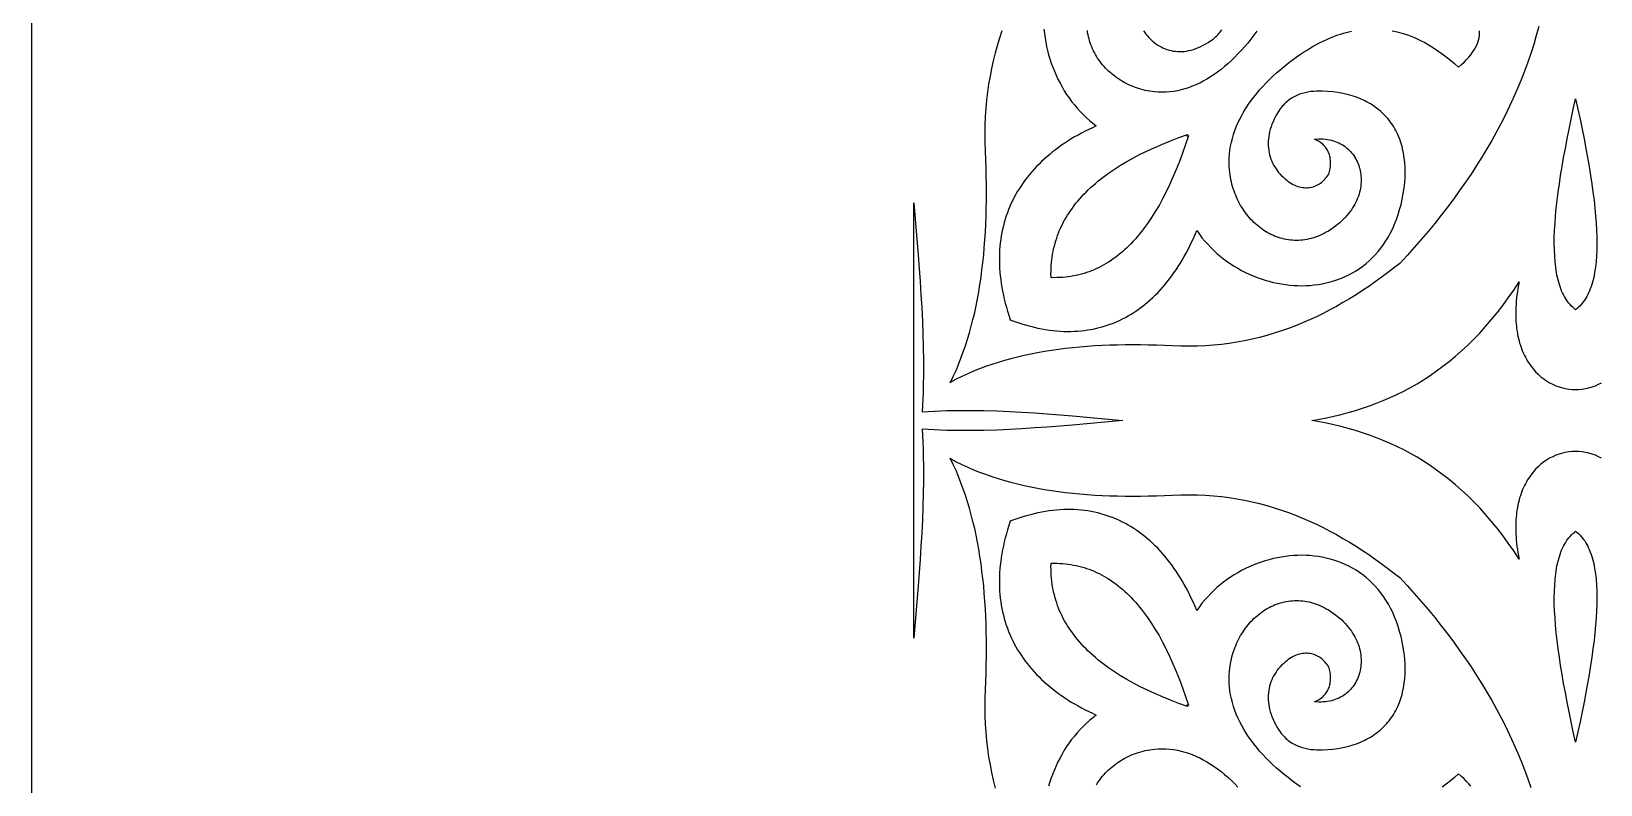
# Model space of a CAD drawing. Extents: x -375 to 375, y -1025 to 1025.
# Drawn here: x -375 to -197.2, y -509.4 to -424.1 of the extents above; entities that cross this region are included whole.
import ezdxf

# ---------------------------------------------------------------- set-up
doc = ezdxf.new("R2010")
doc.units = 0
doc.layers.add('LAYER_1', color=18, linetype='CONTINUOUS')

msp = doc.modelspace()

# ---------------------------------------------------------------- linework, layer by layer
at = {"layer": 'LAYER_1'}
for points in [[(-375, -1025), (375, -1025), (375, 1025), (-375, 1025)], [(-199.74, -432.91), (-199.5, -434.06), (-199.26, -435.18), (-199.04, -436.28), (-198.84, -437.35), (-198.64, -438.4), (-198.47, -439.42), (-198.3, -440.41), (-198.16, -441.38), (-198.03, -442.32), (-197.91, -443.23), (-197.81, -444.12), (-197.73, -444.98), (-197.67, -445.81), (-197.62, -446.61), (-197.59, -447.38), (-197.59, -448.13), (-197.6, -448.84), (-197.63, -449.53), (-197.68, -450.19), (-197.75, -450.81), (-197.84, -451.41), (-197.89, -451.7), (-197.95, -451.97), (-198.02, -452.25), (-198.09, -452.51), (-198.16, -452.76), (-198.24, -453.01), (-198.33, -453.25), (-198.42, -453.48), (-198.52, -453.71), (-198.63, -453.92), (-198.74, -454.13), (-198.85, -454.33), (-198.97, -454.53), (-199.1, -454.71), (-199.24, -454.89), (-199.38, -455.05), (-199.52, -455.21), (-199.68, -455.36), (-199.83, -455.51), (-200, -455.64), (-200.17, -455.51), (-200.32, -455.36), (-200.48, -455.21), (-200.62, -455.05), (-200.76, -454.89), (-200.9, -454.71), (-201.03, -454.53), (-201.15, -454.33), (-201.26, -454.13), (-201.37, -453.92), (-201.48, -453.71), (-201.58, -453.48), (-201.67, -453.25), (-201.76, -453.01), (-201.84, -452.76), (-201.91, -452.51), (-201.98, -452.25), (-202.05, -451.97), (-202.11, -451.7), (-202.16, -451.41), (-202.25, -450.81), (-202.32, -450.19), (-202.37, -449.53), (-202.4, -448.84), (-202.41, -448.13), (-202.41, -447.38), (-202.38, -446.61), (-202.33, -445.81), (-202.27, -444.98), (-202.19, -444.12), (-202.09, -443.23), (-201.97, -442.32), (-201.84, -441.38), (-201.7, -440.41), (-201.53, -439.42), (-201.36, -438.4), (-201.16, -437.35), (-200.96, -436.28), (-200.74, -435.18), (-200.5, -434.06), (-200.26, -432.91), (-200, -431.74)], [(-243.98, -435.79), (-243.97, -435.78), (-243.97, -435.79), (-243.99, -435.81), (-244.04, -435.97), (-243.88, -435.92), (-243.87, -435.9), (-243.86, -435.9), (-243.87, -435.91), (-243.85, -435.9), (-243.86, -435.91), (-243.87, -435.93), (-244.21, -436.93), (-244.55, -437.91), (-244.9, -438.85), (-245.26, -439.75), (-245.63, -440.63), (-246.01, -441.47), (-246.4, -442.28), (-246.8, -443.06), (-247.21, -443.81), (-247.63, -444.52), (-248.07, -445.2), (-248.51, -445.85), (-248.73, -446.16), (-248.96, -446.47), (-249.18, -446.76), (-249.42, -447.05), (-249.65, -447.33), (-249.89, -447.6), (-250.13, -447.87), (-250.37, -448.12), (-250.61, -448.37), (-250.86, -448.61), (-251.11, -448.84), (-251.36, -449.06), (-251.61, -449.28), (-251.87, -449.48), (-252.12, -449.68), (-252.39, -449.87), (-252.65, -450.05), (-252.92, -450.23), (-253.18, -450.39), (-253.45, -450.55), (-253.73, -450.7), (-254, -450.84), (-254.28, -450.98), (-254.56, -451.1), (-254.85, -451.22), (-255.13, -451.33), (-255.42, -451.43), (-255.71, -451.52), (-256, -451.61), (-256.3, -451.68), (-256.6, -451.75), (-256.9, -451.81), (-257.2, -451.86), (-257.51, -451.91), (-257.82, -451.94), (-258.13, -451.97), (-258.44, -451.99), (-258.75, -452), (-259.07, -452.01), (-259.39, -452), (-259.41, -452.02), (-259.41, -452), (-259.42, -452), (-259.41, -451.99), (-259.41, -451.95), (-259.44, -451.95), (-259.45, -451.97), (-259.45, -451.95), (-259.47, -451.95), (-259.45, -451.94), (-259.46, -451.61), (-259.45, -451.28), (-259.44, -450.95), (-259.42, -450.62), (-259.4, -450.3), (-259.36, -449.98), (-259.32, -449.66), (-259.27, -449.35), (-259.21, -449.03), (-259.15, -448.72), (-259.07, -448.42), (-258.99, -448.11), (-258.9, -447.81), (-258.8, -447.51), (-258.7, -447.21), (-258.59, -446.92), (-258.47, -446.62), (-258.34, -446.33), (-258.2, -446.05), (-258.06, -445.76), (-257.91, -445.48), (-257.75, -445.2), (-257.58, -444.92), (-257.4, -444.65), (-257.22, -444.38), (-257.03, -444.11), (-256.83, -443.84), (-256.63, -443.58), (-256.41, -443.32), (-256.19, -443.06), (-255.96, -442.8), (-255.72, -442.55), (-255.48, -442.3), (-255.22, -442.05), (-254.96, -441.8), (-254.69, -441.56), (-254.42, -441.32), (-254.13, -441.08), (-253.84, -440.85), (-253.54, -440.61), (-252.92, -440.16), (-252.26, -439.71), (-251.57, -439.27), (-250.86, -438.84), (-250.11, -438.43), (-249.33, -438.02), (-248.52, -437.62), (-247.68, -437.24), (-246.81, -436.86), (-245.9, -436.5), (-244.97, -436.14), (-244, -435.8), (-243.98, -435.78), (-243.98, -435.78)], [(-274.51, -449.47), (-274.4, -450.96), (-274.29, -452.45), (-274.19, -453.94), (-274.1, -455.43), (-274.03, -456.91), (-273.97, -458.39), (-273.92, -459.87), (-273.9, -461.35), (-273.9, -462.82), (-273.93, -464.28), (-273.95, -465.02), (-273.98, -465.74), (-274.01, -466.47), (-274.06, -467.2), (-273.36, -467.15), (-272.66, -467.12), (-271.96, -467.09), (-271.26, -467.06), (-269.85, -467.04), (-268.44, -467.04), (-267.02, -467.06), (-265.6, -467.1), (-264.17, -467.16), (-262.75, -467.24), (-261.32, -467.33), (-259.89, -467.44), (-258.45, -467.55), (-257.02, -467.67), (-251.31, -468.18), (-257.02, -468.69), (-258.45, -468.81), (-259.89, -468.92), (-261.32, -469.02), (-262.75, -469.12), (-264.17, -469.19), (-265.6, -469.26), (-267.02, -469.3), (-268.44, -469.32), (-269.85, -469.32), (-271.26, -469.3), (-271.96, -469.27), (-272.66, -469.24), (-273.36, -469.21), (-274.06, -469.16), (-274.01, -469.89), (-273.98, -470.61), (-273.95, -471.34), (-273.93, -472.07), (-273.9, -473.54), (-273.9, -475.01), (-273.92, -476.49), (-273.97, -477.96), (-274.03, -479.45), (-274.1, -480.93), (-274.19, -482.42), (-274.29, -483.91), (-274.4, -485.4), (-274.51, -486.89), (-275, -492.83), (-275, -468.18), (-275, -443.52)], [(-199.83, -480.85), (-199.68, -480.99), (-199.52, -481.15), (-199.38, -481.31), (-199.24, -481.47), (-199.1, -481.65), (-198.97, -481.83), (-198.85, -482.03), (-198.74, -482.23), (-198.63, -482.43), (-198.52, -482.65), (-198.42, -482.87), (-198.33, -483.11), (-198.24, -483.35), (-198.16, -483.59), (-198.09, -483.85), (-198.02, -484.11), (-197.95, -484.38), (-197.89, -484.66), (-197.84, -484.95), (-197.75, -485.55), (-197.68, -486.17), (-197.63, -486.83), (-197.6, -487.51), (-197.59, -488.23), (-197.59, -488.97), (-197.62, -489.75), (-197.67, -490.55), (-197.73, -491.38), (-197.81, -492.24), (-197.91, -493.12), (-198.03, -494.04), (-198.16, -494.98), (-198.3, -495.95), (-198.47, -496.94), (-198.64, -497.96), (-198.84, -499.01), (-199.04, -500.08), (-199.26, -501.18), (-199.5, -502.3), (-199.74, -503.45), (-200, -504.62), (-200.26, -503.45), (-200.5, -502.3), (-200.74, -501.18), (-200.96, -500.08), (-201.16, -499.01), (-201.36, -497.96), (-201.53, -496.94), (-201.7, -495.95), (-201.84, -494.98), (-201.97, -494.04), (-202.09, -493.12), (-202.19, -492.24), (-202.27, -491.38), (-202.33, -490.55), (-202.38, -489.75), (-202.41, -488.97), (-202.41, -488.23), (-202.4, -487.51), (-202.37, -486.83), (-202.32, -486.17), (-202.25, -485.55), (-202.16, -484.95), (-202.11, -484.66), (-202.05, -484.38), (-201.98, -484.11), (-201.91, -483.85), (-201.84, -483.59), (-201.76, -483.35), (-201.67, -483.11), (-201.58, -482.87), (-201.48, -482.65), (-201.37, -482.43), (-201.26, -482.23), (-201.15, -482.03), (-201.03, -481.83), (-200.9, -481.65), (-200.76, -481.47), (-200.62, -481.31), (-200.48, -481.15), (-200.32, -480.99), (-200.17, -480.85), (-200, -480.72)], [(-259.39, -484.36), (-259.07, -484.35), (-258.75, -484.36), (-258.44, -484.37), (-258.13, -484.39), (-257.82, -484.41), (-257.51, -484.45), (-257.2, -484.49), (-256.9, -484.55), (-256.6, -484.61), (-256.3, -484.67), (-256, -484.75), (-255.71, -484.84), (-255.42, -484.93), (-255.13, -485.03), (-254.85, -485.14), (-254.56, -485.26), (-254.28, -485.38), (-254, -485.51), (-253.73, -485.66), (-253.45, -485.81), (-253.18, -485.96), (-252.92, -486.13), (-252.65, -486.3), (-252.39, -486.49), (-252.12, -486.68), (-251.87, -486.88), (-251.61, -487.08), (-251.36, -487.3), (-251.11, -487.52), (-250.86, -487.75), (-250.61, -487.99), (-250.37, -488.24), (-250.13, -488.49), (-249.89, -488.76), (-249.65, -489.03), (-249.42, -489.31), (-249.18, -489.6), (-248.96, -489.89), (-248.73, -490.2), (-248.51, -490.51), (-248.07, -491.16), (-247.63, -491.84), (-247.21, -492.55), (-246.8, -493.3), (-246.4, -494.08), (-246.01, -494.89), (-245.63, -495.73), (-245.26, -496.61), (-244.9, -497.51), (-244.55, -498.45), (-244.21, -499.43), (-243.87, -500.43), (-243.86, -500.45), (-243.85, -500.45), (-243.87, -500.45), (-243.86, -500.46), (-243.87, -500.46), (-243.88, -500.44), (-244.04, -500.39), (-243.99, -500.55), (-243.97, -500.57), (-243.97, -500.58), (-243.98, -500.57), (-243.98, -500.58), (-243.98, -500.58), (-244, -500.56), (-244.97, -500.22), (-245.9, -499.86), (-246.81, -499.5), (-247.68, -499.12), (-248.52, -498.74), (-249.33, -498.34), (-250.11, -497.93), (-250.86, -497.52), (-251.57, -497.09), (-252.26, -496.65), (-252.92, -496.2), (-253.54, -495.74), (-253.84, -495.51), (-254.13, -495.28), (-254.42, -495.04), (-254.69, -494.8), (-254.96, -494.55), (-255.22, -494.31), (-255.48, -494.06), (-255.72, -493.81), (-255.96, -493.56), (-256.19, -493.3), (-256.41, -493.04), (-256.63, -492.78), (-256.83, -492.51), (-257.03, -492.25), (-257.22, -491.98), (-257.4, -491.71), (-257.58, -491.43), (-257.75, -491.16), (-257.91, -490.88), (-258.06, -490.6), (-258.2, -490.31), (-258.34, -490.02), (-258.47, -489.73), (-258.59, -489.44), (-258.7, -489.15), (-258.8, -488.85), (-258.9, -488.55), (-258.99, -488.25), (-259.07, -487.94), (-259.15, -487.64), (-259.21, -487.33), (-259.27, -487.01), (-259.32, -486.7), (-259.36, -486.38), (-259.4, -486.06), (-259.42, -485.74), (-259.44, -485.41), (-259.45, -485.08), (-259.46, -484.75), (-259.45, -484.42), (-259.47, -484.41), (-259.45, -484.4), (-259.45, -484.39), (-259.44, -484.4), (-259.41, -484.4), (-259.41, -484.37), (-259.42, -484.36), (-259.41, -484.36), (-259.41, -484.34)]]:
    msp.add_lwpolyline(points, close=True, dxfattribs=at)
for points in [[(-204.17, -423.54), (-204.45, -424.56), (-204.75, -425.58), (-205.08, -426.59), (-205.43, -427.6), (-205.79, -428.6), (-206.18, -429.6), (-206.59, -430.59), (-207.03, -431.58), (-207.48, -432.56), (-207.95, -433.54), (-208.45, -434.51), (-208.96, -435.48), (-209.5, -436.45), (-210.05, -437.41), (-210.63, -438.36), (-211.23, -439.31), (-211.84, -440.26), (-212.48, -441.2), (-213.14, -442.14), (-213.81, -443.07), (-214.51, -444), (-215.22, -444.93), (-215.96, -445.85), (-216.71, -446.76), (-217.49, -447.68), (-218.28, -448.58), (-219.09, -449.49), (-219.92, -450.39), (-220.62, -450.93), (-221.31, -451.46), (-222.02, -451.98), (-222.72, -452.49), (-223.44, -452.99), (-224.16, -453.47), (-224.88, -453.94), (-225.62, -454.39), (-226.36, -454.83), (-227.1, -455.25), (-227.86, -455.66), (-228.62, -456.05), (-229.38, -456.43), (-230.16, -456.79), (-230.94, -457.13), (-231.74, -457.45), (-232.54, -457.75), (-233.34, -458.04), (-234.16, -458.3), (-234.99, -458.54), (-235.82, -458.77), (-236.67, -458.97), (-237.52, -459.15), (-238.39, -459.31), (-239.26, -459.45), (-240.14, -459.56), (-241.04, -459.65), (-241.94, -459.71), (-242.86, -459.76), (-243.79, -459.77), (-244.73, -459.76), (-245.68, -459.73), (-246.59, -459.68), (-247.5, -459.65), (-248.4, -459.63), (-249.29, -459.61), (-250.18, -459.61), (-251.06, -459.62), (-251.93, -459.63), (-252.79, -459.66), (-253.65, -459.69), (-254.5, -459.74), (-255.34, -459.8), (-256.17, -459.86), (-256.99, -459.94), (-257.81, -460.03), (-258.61, -460.14), (-259.41, -460.25), (-260.2, -460.38), (-260.98, -460.51), (-261.75, -460.67), (-262.51, -460.83), (-263.26, -461), (-264, -461.19), (-264.73, -461.4), (-265.45, -461.61), (-266.16, -461.84), (-266.86, -462.08), (-267.55, -462.34), (-268.22, -462.61), (-268.89, -462.9), (-269.55, -463.2), (-270.19, -463.51), (-270.82, -463.84), (-270.88, -463.9), (-270.87, -463.88), (-270.89, -463.89), (-270.83, -463.83), (-270.52, -463.18), (-270.21, -462.5), (-269.92, -461.82), (-269.65, -461.13), (-269.39, -460.42), (-269.14, -459.71), (-268.91, -458.98), (-268.69, -458.24), (-268.48, -457.49), (-268.29, -456.73), (-268.1, -455.96), (-267.94, -455.18), (-267.78, -454.39), (-267.63, -453.59), (-267.5, -452.78), (-267.38, -451.96), (-267.27, -451.13), (-267.17, -450.29), (-267.08, -449.44), (-267.01, -448.59), (-266.94, -447.72), (-266.89, -446.85), (-266.84, -445.96), (-266.81, -445.07), (-266.78, -444.18), (-266.77, -443.27), (-266.76, -442.35), (-266.77, -441.43), (-266.78, -440.5), (-266.8, -439.57), (-266.84, -438.62), (-266.88, -437.67), (-266.91, -436.68), (-266.92, -435.71), (-266.9, -434.74), (-266.86, -433.79), (-266.8, -432.85), (-266.72, -431.91), (-266.61, -430.99), (-266.48, -430.09), (-266.32, -429.19), (-266.15, -428.3), (-265.96, -427.42), (-265.74, -426.55), (-265.51, -425.69), (-265.25, -424.84), (-264.98, -424)], [(-260.25, -423.86), (-260.2, -424.35), (-260.13, -424.83), (-260.05, -425.32), (-259.95, -425.8), (-259.84, -426.28), (-259.72, -426.76), (-259.57, -427.23), (-259.42, -427.7), (-259.25, -428.16), (-259.07, -428.62), (-258.87, -429.08), (-258.66, -429.52), (-258.43, -429.96), (-258.19, -430.4), (-257.94, -430.82), (-257.68, -431.24), (-257.4, -431.64), (-257.11, -432.04), (-256.8, -432.43), (-256.49, -432.81), (-256.16, -433.17), (-255.81, -433.53), (-255.46, -433.87), (-255.1, -434.2), (-254.72, -434.51), (-254.33, -434.81), (-254.76, -435.01), (-255.17, -435.21), (-255.59, -435.41), (-255.99, -435.62), (-256.39, -435.84), (-256.78, -436.06), (-257.16, -436.29), (-257.53, -436.52), (-257.89, -436.76), (-258.25, -437.01), (-258.6, -437.25), (-258.94, -437.51), (-259.27, -437.76), (-259.6, -438.03), (-259.91, -438.3), (-260.22, -438.57), (-260.52, -438.85), (-260.81, -439.13), (-261.09, -439.42), (-261.36, -439.71), (-261.62, -440.01), (-261.88, -440.31), (-262.13, -440.61), (-262.37, -440.93), (-262.59, -441.24), (-262.81, -441.56), (-263.03, -441.89), (-263.23, -442.22), (-263.42, -442.55), (-263.61, -442.89), (-263.78, -443.23), (-263.95, -443.58), (-264.1, -443.93), (-264.25, -444.28), (-264.39, -444.64), (-264.52, -445), (-264.63, -445.37), (-264.74, -445.74), (-264.84, -446.12), (-264.93, -446.5), (-265.01, -446.88), (-265.08, -447.27), (-265.14, -447.66), (-265.2, -448.06), (-265.24, -448.46), (-265.27, -448.86), (-265.29, -449.27), (-265.3, -449.68), (-265.3, -450.09), (-265.29, -450.51), (-265.27, -450.93), (-265.24, -451.36), (-265.2, -451.79), (-265.15, -452.22), (-265.09, -452.66), (-265.02, -453.1), (-264.94, -453.54), (-264.85, -453.98), (-264.74, -454.43), (-264.63, -454.89), (-264.51, -455.34), (-264.37, -455.8), (-264.23, -456.26), (-264.07, -456.73), (-264.11, -456.77), (-264.09, -456.77), (-264.08, -456.77), (-264.07, -456.77), (-264.06, -456.78), (-264.05, -456.78), (-264.06, -456.79), (-264.06, -456.8), (-264.06, -456.8), (-264.04, -456.79), (-264.04, -456.8), (-264.03, -456.81), (-264.04, -456.82), (-264.04, -456.83), (-264.04, -456.85), (-264, -456.8), (-263.55, -456.97), (-263.1, -457.12), (-262.66, -457.26), (-262.22, -457.39), (-261.79, -457.51), (-261.36, -457.61), (-260.93, -457.71), (-260.5, -457.8), (-260.08, -457.87), (-259.66, -457.93), (-259.25, -457.98), (-258.83, -458.03), (-258.43, -458.06), (-258.02, -458.08), (-257.62, -458.09), (-257.22, -458.09), (-256.82, -458.07), (-256.43, -458.05), (-256.05, -458.02), (-255.66, -457.98), (-255.28, -457.92), (-254.91, -457.86), (-254.53, -457.79), (-254.16, -457.7), (-253.8, -457.61), (-253.44, -457.51), (-253.08, -457.39), (-252.73, -457.27), (-252.38, -457.14), (-252.03, -456.99), (-251.69, -456.84), (-251.35, -456.68), (-251.02, -456.5), (-250.69, -456.32), (-250.37, -456.13), (-250.05, -455.93), (-249.73, -455.72), (-249.42, -455.5), (-249.11, -455.27), (-248.81, -455.03), (-248.51, -454.79), (-248.21, -454.53), (-247.92, -454.26), (-247.64, -453.99), (-247.36, -453.7), (-247.08, -453.41), (-246.81, -453.11), (-246.54, -452.8), (-246.28, -452.48), (-246.02, -452.15), (-245.77, -451.81), (-245.52, -451.47), (-245.28, -451.12), (-245.04, -450.75), (-244.8, -450.38), (-244.57, -450), (-244.35, -449.62), (-244.13, -449.22), (-243.92, -448.82), (-243.71, -448.4), (-243.51, -447.98), (-243.31, -447.55), (-243.12, -447.12), (-242.93, -446.67), (-242.64, -447.08), (-242.34, -447.47), (-242.02, -447.85), (-241.69, -448.22), (-241.35, -448.57), (-241, -448.92), (-240.64, -449.25), (-240.27, -449.56), (-239.89, -449.87), (-239.49, -450.16), (-239.09, -450.43), (-238.68, -450.69), (-238.27, -450.94), (-237.85, -451.18), (-237.42, -451.4), (-236.98, -451.6), (-236.54, -451.79), (-236.09, -451.97), (-235.64, -452.13), (-235.19, -452.28), (-234.73, -452.41), (-234.27, -452.53), (-233.8, -452.63), (-233.34, -452.71), (-232.87, -452.78), (-232.41, -452.84), (-231.94, -452.88), (-231.47, -452.9), (-231.01, -452.91), (-230.54, -452.9), (-230.08, -452.87), (-229.62, -452.83), (-229.16, -452.77), (-228.71, -452.69), (-228.26, -452.6), (-227.82, -452.48), (-227.38, -452.36), (-226.94, -452.21), (-226.52, -452.05), (-226.1, -451.87), (-225.68, -451.67), (-225.28, -451.45), (-224.88, -451.21), (-224.49, -450.96), (-224.11, -450.69), (-223.74, -450.4), (-223.39, -450.09), (-223.04, -449.76), (-222.71, -449.41), (-222.38, -449.04), (-222.07, -448.66), (-221.77, -448.25), (-221.49, -447.83), (-221.22, -447.38), (-220.97, -446.92), (-220.73, -446.43), (-220.51, -445.93), (-220.3, -445.4), (-220.11, -444.85), (-219.94, -444.29), (-219.78, -443.7), (-219.65, -443.09), (-219.53, -442.46), (-219.44, -441.81), (-219.37, -441.21), (-219.33, -440.62), (-219.32, -440.05), (-219.32, -439.49), (-219.36, -438.95), (-219.42, -438.41), (-219.5, -437.9), (-219.61, -437.4), (-219.67, -437.15), (-219.74, -436.91), (-219.81, -436.68), (-219.89, -436.44), (-219.97, -436.22), (-220.07, -435.99), (-220.16, -435.77), (-220.27, -435.55), (-220.37, -435.34), (-220.49, -435.14), (-220.61, -434.93), (-220.73, -434.73), (-220.86, -434.54), (-221, -434.35), (-221.14, -434.17), (-221.29, -433.98), (-221.44, -433.81), (-221.6, -433.64), (-221.76, -433.47), (-221.93, -433.31), (-222.1, -433.15), (-222.28, -433), (-222.47, -432.85), (-222.66, -432.71), (-222.85, -432.57), (-223.05, -432.44), (-223.26, -432.31), (-223.47, -432.19), (-223.68, -432.07), (-223.9, -431.96), (-224.36, -431.75), (-224.83, -431.56), (-225.33, -431.4), (-225.84, -431.25), (-226.38, -431.13), (-226.93, -431.03), (-227.5, -430.96), (-228.09, -430.9), (-228.7, -430.88), (-229.02, -430.87), (-229.35, -430.88), (-229.68, -430.9), (-230, -430.93), (-230.33, -430.98), (-230.65, -431.05), (-230.97, -431.13), (-231.28, -431.23), (-231.59, -431.36), (-231.89, -431.5), (-232.18, -431.67), (-232.47, -431.86), (-232.74, -432.08), (-232.87, -432.2), (-233, -432.32), (-233.12, -432.46), (-233.24, -432.59), (-233.36, -432.74), (-233.47, -432.89), (-233.67, -433.19), (-233.84, -433.48), (-234.01, -433.76), (-234.16, -434.05), (-234.29, -434.34), (-234.41, -434.62), (-234.51, -434.91), (-234.6, -435.19), (-234.67, -435.47), (-234.73, -435.74), (-234.78, -436.02), (-234.81, -436.29), (-234.83, -436.55), (-234.84, -436.82), (-234.83, -437.08), (-234.81, -437.34), (-234.78, -437.59), (-234.73, -437.84), (-234.67, -438.09), (-234.61, -438.33), (-234.53, -438.56), (-234.43, -438.79), (-234.33, -439.02), (-234.22, -439.24), (-234.09, -439.46), (-233.95, -439.67), (-233.81, -439.87), (-233.65, -440.07), (-233.48, -440.27), (-233.31, -440.45), (-233.12, -440.63), (-232.92, -440.81), (-232.74, -440.96), (-232.56, -441.09), (-232.38, -441.22), (-232.2, -441.33), (-232.02, -441.43), (-231.83, -441.52), (-231.65, -441.59), (-231.47, -441.66), (-231.3, -441.71), (-231.12, -441.75), (-230.94, -441.78), (-230.77, -441.8), (-230.6, -441.81), (-230.43, -441.81), (-230.26, -441.8), (-230.1, -441.78), (-229.94, -441.75), (-229.78, -441.71), (-229.62, -441.66), (-229.47, -441.61), (-229.32, -441.54), (-229.18, -441.46), (-229.03, -441.38), (-228.9, -441.28), (-228.77, -441.18), (-228.64, -441.07), (-228.52, -440.96), (-228.4, -440.83), (-228.29, -440.7), (-228.18, -440.56), (-228.08, -440.41), (-227.98, -440.26), (-227.89, -439.96), (-227.82, -439.67), (-227.78, -439.37), (-227.76, -439.07), (-227.77, -438.78), (-227.8, -438.5), (-227.83, -438.36), (-227.86, -438.22), (-227.9, -438.08), (-227.94, -437.95), (-227.99, -437.82), (-228.05, -437.69), (-228.12, -437.56), (-228.19, -437.44), (-228.27, -437.32), (-228.35, -437.21), (-228.45, -437.1), (-228.55, -436.99), (-228.65, -436.89), (-228.77, -436.79), (-228.89, -436.7), (-229.02, -436.61), (-229.15, -436.53), (-229.29, -436.46), (-229.44, -436.39), (-229.6, -436.32), (-229.34, -436.3), (-229.08, -436.29), (-228.83, -436.28), (-228.59, -436.29), (-228.35, -436.31), (-228.12, -436.35), (-227.89, -436.39), (-227.67, -436.44), (-227.45, -436.5), (-227.24, -436.57), (-227.04, -436.64), (-226.85, -436.73), (-226.65, -436.83), (-226.47, -436.93), (-226.29, -437.04), (-226.12, -437.16), (-225.96, -437.29), (-225.8, -437.42), (-225.65, -437.56), (-225.51, -437.71), (-225.38, -437.86), (-225.25, -438.02), (-225.13, -438.18), (-225.02, -438.35), (-224.91, -438.53), (-224.82, -438.71), (-224.73, -438.9), (-224.65, -439.09), (-224.58, -439.28), (-224.51, -439.48), (-224.46, -439.68), (-224.41, -439.89), (-224.37, -440.1), (-224.34, -440.31), (-224.32, -440.52), (-224.31, -440.74), (-224.3, -440.96), (-224.31, -441.18), (-224.32, -441.4), (-224.35, -441.62), (-224.38, -441.85), (-224.43, -442.07), (-224.48, -442.3), (-224.54, -442.53), (-224.61, -442.75), (-224.7, -442.98), (-224.79, -443.21), (-224.89, -443.43), (-225.01, -443.66), (-225.13, -443.88), (-225.27, -444.1), (-225.41, -444.32), (-225.57, -444.54), (-225.73, -444.75), (-225.91, -444.96), (-226.1, -445.17), (-226.3, -445.38), (-226.51, -445.58), (-226.73, -445.78), (-226.97, -445.98), (-227.21, -446.17), (-227.47, -446.36), (-227.74, -446.54), (-228.02, -446.72), (-228.26, -446.86), (-228.5, -446.99), (-228.74, -447.11), (-228.99, -447.22), (-229.23, -447.32), (-229.47, -447.41), (-229.71, -447.49), (-229.95, -447.56), (-230.2, -447.62), (-230.44, -447.67), (-230.68, -447.71), (-230.91, -447.74), (-231.15, -447.76), (-231.39, -447.78), (-231.63, -447.78), (-231.86, -447.78), (-232.09, -447.77), (-232.32, -447.74), (-232.55, -447.72), (-232.78, -447.68), (-233.01, -447.63), (-233.23, -447.58), (-233.46, -447.52), (-233.68, -447.45), (-233.89, -447.37), (-234.11, -447.29), (-234.32, -447.2), (-234.53, -447.1), (-234.74, -446.99), (-234.94, -446.88), (-235.14, -446.76), (-235.34, -446.64), (-235.53, -446.5), (-235.72, -446.36), (-235.91, -446.22), (-236.09, -446.07), (-236.27, -445.91), (-236.45, -445.75), (-236.62, -445.58), (-236.79, -445.4), (-236.95, -445.22), (-237.11, -445.03), (-237.26, -444.84), (-237.41, -444.64), (-237.55, -444.44), (-237.69, -444.24), (-237.83, -444.02), (-237.96, -443.81), (-238.08, -443.59), (-238.2, -443.36), (-238.31, -443.13), (-238.42, -442.9), (-238.52, -442.66), (-238.62, -442.42), (-238.71, -442.17), (-238.79, -441.92), (-238.87, -441.67), (-238.94, -441.41), (-239, -441.15), (-239.06, -440.89), (-239.11, -440.62), (-239.15, -440.35), (-239.19, -440.08), (-239.22, -439.8), (-239.25, -439.35), (-239.26, -438.9), (-239.25, -438.45), (-239.22, -438), (-239.17, -437.55), (-239.1, -437.11), (-239.01, -436.66), (-238.9, -436.22), (-238.77, -435.78), (-238.62, -435.34), (-238.45, -434.91), (-238.26, -434.47), (-238.06, -434.04), (-237.83, -433.62), (-237.59, -433.19), (-237.34, -432.78), (-237.06, -432.36), (-236.77, -431.95), (-236.47, -431.54), (-236.14, -431.14), (-235.81, -430.74), (-235.45, -430.34), (-235.09, -429.95), (-234.7, -429.57), (-234.31, -429.19), (-233.9, -428.81), (-233.48, -428.44), (-233.04, -428.08), (-232.59, -427.72), (-232.13, -427.37), (-231.66, -427.03), (-231.18, -426.69), (-230.84, -426.47), (-230.51, -426.25), (-230.17, -426.04), (-229.84, -425.85), (-229.51, -425.66), (-229.18, -425.48), (-228.86, -425.32), (-228.54, -425.16), (-228.21, -425.01), (-227.89, -424.87), (-227.58, -424.74), (-227.26, -424.62), (-226.95, -424.51), (-226.63, -424.4), (-226.32, -424.31), (-226.01, -424.22), (-225.71, -424.15), (-225.4, -424.08)], [(-236.12, -424.06), (-236.46, -424.53), (-236.81, -424.98), (-237.16, -425.42), (-237.52, -425.84), (-237.89, -426.26), (-238.26, -426.65), (-238.63, -427.03), (-239.01, -427.4), (-239.39, -427.75), (-239.78, -428.09), (-240.18, -428.41), (-240.57, -428.71), (-240.97, -428.99), (-241.37, -429.26), (-241.78, -429.51), (-242.19, -429.74), (-242.6, -429.95), (-243.02, -430.15), (-243.44, -430.32), (-243.86, -430.48), (-244.28, -430.62), (-244.71, -430.73), (-245.13, -430.83), (-245.56, -430.9), (-245.99, -430.96), (-246.42, -430.99), (-246.86, -431), (-247.29, -430.98), (-247.73, -430.95), (-247.99, -430.92), (-248.25, -430.88), (-248.51, -430.84), (-248.77, -430.78), (-249.02, -430.72), (-249.27, -430.66), (-249.52, -430.58), (-249.76, -430.5), (-250, -430.42), (-250.24, -430.32), (-250.47, -430.23), (-250.7, -430.12), (-250.92, -430.01), (-251.15, -429.89), (-251.36, -429.77), (-251.58, -429.64), (-251.78, -429.51), (-251.99, -429.37), (-252.19, -429.22), (-252.38, -429.07), (-252.57, -428.92), (-252.75, -428.76), (-252.93, -428.59), (-253.11, -428.42), (-253.28, -428.25), (-253.44, -428.07), (-253.6, -427.89), (-253.75, -427.7), (-253.89, -427.51), (-254.03, -427.32), (-254.17, -427.12), (-254.29, -426.92), (-254.42, -426.71), (-254.53, -426.5), (-254.64, -426.29), (-254.74, -426.07), (-254.83, -425.86), (-254.92, -425.64), (-255, -425.41), (-255.08, -425.19), (-255.14, -424.96), (-255.2, -424.73), (-255.25, -424.49), (-255.3, -424.26), (-255.33, -424.02)], [(-248.97, -424.03), (-248.83, -424.21), (-248.69, -424.4), (-248.52, -424.61), (-248.35, -424.8), (-248.17, -424.98), (-247.99, -425.16), (-247.8, -425.32), (-247.6, -425.47), (-247.4, -425.62), (-247.19, -425.75), (-246.97, -425.87), (-246.76, -425.97), (-246.53, -426.07), (-246.31, -426.15), (-246.07, -426.22), (-245.84, -426.28), (-245.6, -426.33), (-245.36, -426.36), (-245.11, -426.38), (-244.86, -426.39), (-244.6, -426.39), (-244.35, -426.37), (-244.09, -426.33), (-243.82, -426.28), (-243.56, -426.22), (-243.29, -426.14), (-243.02, -426.05), (-242.75, -425.94), (-242.47, -425.82), (-242.2, -425.68), (-241.92, -425.53), (-241.64, -425.36), (-241.37, -425.17), (-241.09, -424.97), (-240.94, -424.85), (-240.8, -424.73), (-240.66, -424.61), (-240.54, -424.48), (-240.42, -424.34), (-240.3, -424.21), (-240.1, -423.93)], [(-220.77, -424.03), (-220.22, -424.15), (-219.68, -424.3), (-219.15, -424.47), (-218.62, -424.66), (-218.1, -424.88), (-217.59, -425.12), (-217.08, -425.38), (-216.58, -425.67), (-216.09, -425.97), (-215.6, -426.29), (-215.13, -426.63), (-214.65, -426.98), (-214.19, -427.35), (-213.73, -427.74), (-213.28, -428.14), (-212.94, -427.86), (-212.64, -427.58), (-212.36, -427.3), (-212.1, -427.02), (-211.87, -426.74), (-211.67, -426.47), (-211.48, -426.19), (-211.33, -425.92), (-211.2, -425.65), (-211.09, -425.38), (-211, -425.11), (-210.94, -424.84), (-210.9, -424.58), (-210.89, -424.31), (-210.9, -424.05)], [(-197.06, -472.46), (-197.41, -472.28), (-197.76, -472.12), (-198.13, -471.99), (-198.5, -471.88), (-198.87, -471.8), (-199.24, -471.74), (-199.62, -471.7), (-200, -471.69), (-200.38, -471.7), (-200.76, -471.74), (-201.13, -471.8), (-201.5, -471.88), (-201.87, -471.99), (-202.24, -472.12), (-202.59, -472.28), (-202.94, -472.46), (-203.28, -472.66), (-203.61, -472.88), (-203.94, -473.13), (-204.24, -473.41), (-204.54, -473.71), (-204.82, -474.03), (-205.09, -474.37), (-205.35, -474.74), (-205.47, -474.94), (-205.58, -475.13), (-205.69, -475.34), (-205.8, -475.55), (-205.9, -475.77), (-206, -475.99), (-206.09, -476.22), (-206.18, -476.46), (-206.26, -476.7), (-206.34, -476.95), (-206.41, -477.2), (-206.47, -477.46), (-206.53, -477.72), (-206.59, -477.99), (-206.63, -478.27), (-206.68, -478.55), (-206.71, -478.84), (-206.74, -479.14), (-206.76, -479.44), (-206.78, -479.74), (-206.79, -480.06), (-206.79, -480.38), (-206.78, -480.7), (-206.77, -481.03), (-206.75, -481.37), (-206.72, -481.71), (-206.69, -482.06), (-206.65, -482.41), (-206.6, -482.77), (-206.54, -483.14), (-206.47, -483.51), (-206.4, -483.89), (-207.01, -482.96), (-207.63, -482.07), (-208.26, -481.21), (-208.9, -480.38), (-209.55, -479.59), (-210.21, -478.82), (-210.87, -478.09), (-211.55, -477.39), (-212.23, -476.72), (-212.92, -476.08), (-213.62, -475.46), (-214.33, -474.88), (-215.04, -474.32), (-215.76, -473.79), (-216.49, -473.28), (-217.23, -472.8), (-217.97, -472.35), (-218.72, -471.92), (-219.48, -471.52), (-220.24, -471.14), (-221.02, -470.78), (-221.79, -470.44), (-222.58, -470.13), (-223.36, -469.83), (-224.16, -469.56), (-224.96, -469.31), (-225.77, -469.08), (-226.58, -468.86), (-227.39, -468.67), (-228.22, -468.49), (-229.04, -468.33), (-229.88, -468.18), (-229.04, -468.03), (-228.22, -467.87), (-227.39, -467.69), (-226.58, -467.5), (-225.77, -467.28), (-224.96, -467.05), (-224.16, -466.8), (-223.36, -466.53), (-222.58, -466.23), (-221.79, -465.92), (-221.02, -465.58), (-220.24, -465.22), (-219.48, -464.84), (-218.72, -464.44), (-217.97, -464.01), (-217.23, -463.56), (-216.49, -463.08), (-215.76, -462.57), (-215.04, -462.04), (-214.33, -461.48), (-213.62, -460.9), (-212.92, -460.28), (-212.23, -459.64), (-211.55, -458.97), (-210.87, -458.27), (-210.21, -457.54), (-209.55, -456.77), (-208.9, -455.98), (-208.26, -455.15), (-207.63, -454.29), (-207.01, -453.4), (-206.4, -452.47), (-206.47, -452.85), (-206.54, -453.22), (-206.6, -453.59), (-206.65, -453.95), (-206.69, -454.3), (-206.72, -454.65), (-206.75, -454.99), (-206.77, -455.33), (-206.78, -455.66), (-206.79, -455.98), (-206.79, -456.3), (-206.78, -456.61), (-206.76, -456.92), (-206.74, -457.22), (-206.71, -457.52), (-206.68, -457.81), (-206.63, -458.09), (-206.59, -458.37), (-206.53, -458.64), (-206.47, -458.9), (-206.41, -459.16), (-206.34, -459.41), (-206.26, -459.66), (-206.18, -459.9), (-206.09, -460.14), (-206, -460.37), (-205.9, -460.59), (-205.8, -460.81), (-205.69, -461.02), (-205.58, -461.22), (-205.47, -461.42), (-205.35, -461.62), (-205.09, -461.99), (-204.82, -462.33), (-204.54, -462.65), (-204.24, -462.95), (-203.94, -463.22), (-203.61, -463.47), (-203.28, -463.7), (-202.94, -463.9), (-202.59, -464.08), (-202.24, -464.24), (-201.87, -464.37), (-201.5, -464.48), (-201.13, -464.56), (-200.76, -464.62), (-200.38, -464.65), (-200, -464.67), (-199.62, -464.65), (-199.24, -464.62), (-198.87, -464.56), (-198.5, -464.48), (-198.13, -464.37), (-197.76, -464.24), (-197.41, -464.08), (-197.06, -463.9)], [(-265.74, -509.81), (-265.96, -508.94), (-266.15, -508.06), (-266.32, -507.17), (-266.48, -506.27), (-266.61, -505.36), (-266.72, -504.44), (-266.8, -503.51), (-266.86, -502.57), (-266.9, -501.62), (-266.92, -500.65), (-266.91, -499.67), (-266.88, -498.69), (-266.84, -497.74), (-266.8, -496.79), (-266.78, -495.85), (-266.77, -494.93), (-266.76, -494), (-266.77, -493.09), (-266.78, -492.18), (-266.81, -491.28), (-266.84, -490.39), (-266.89, -489.51), (-266.94, -488.64), (-267.01, -487.77), (-267.08, -486.92), (-267.17, -486.07), (-267.27, -485.23), (-267.38, -484.4), (-267.5, -483.58), (-267.63, -482.77), (-267.78, -481.97), (-267.94, -481.18), (-268.1, -480.4), (-268.29, -479.63), (-268.48, -478.87), (-268.69, -478.12), (-268.91, -477.38), (-269.14, -476.65), (-269.39, -475.94), (-269.65, -475.23), (-269.92, -474.54), (-270.21, -473.85), (-270.52, -473.18), (-270.83, -472.52), (-270.89, -472.47), (-270.87, -472.48), (-270.88, -472.46), (-270.82, -472.52), (-270.19, -472.85), (-269.55, -473.16), (-268.89, -473.46), (-268.22, -473.75), (-267.55, -474.02), (-266.86, -474.27), (-266.16, -474.52), (-265.45, -474.75), (-264.73, -474.96), (-264, -475.16), (-263.26, -475.35), (-262.51, -475.53), (-261.75, -475.69), (-260.98, -475.84), (-260.2, -475.98), (-259.41, -476.11), (-258.61, -476.22), (-257.81, -476.32), (-256.99, -476.42), (-256.17, -476.49), (-255.34, -476.56), (-254.5, -476.62), (-253.65, -476.67), (-252.79, -476.7), (-251.93, -476.73), (-251.06, -476.74), (-250.18, -476.75), (-249.29, -476.74), (-248.4, -476.73), (-247.5, -476.71), (-246.59, -476.67), (-245.68, -476.63), (-244.73, -476.6), (-243.79, -476.59), (-242.86, -476.6), (-241.94, -476.64), (-241.04, -476.71), (-240.14, -476.8), (-239.26, -476.91), (-238.39, -477.05), (-237.52, -477.21), (-236.67, -477.39), (-235.82, -477.59), (-234.99, -477.81), (-234.16, -478.06), (-233.34, -478.32), (-232.54, -478.61), (-231.74, -478.91), (-230.94, -479.23), (-230.16, -479.57), (-229.38, -479.93), (-228.62, -480.31), (-227.86, -480.7), (-227.1, -481.11), (-226.36, -481.53), (-225.62, -481.97), (-224.88, -482.42), (-224.16, -482.89), (-223.44, -483.37), (-222.72, -483.87), (-222.02, -484.38), (-221.31, -484.9), (-220.62, -485.43), (-219.92, -485.97), (-219.09, -486.87), (-218.28, -487.78), (-217.49, -488.68), (-216.71, -489.6), (-215.96, -490.51), (-215.22, -491.43), (-214.51, -492.36), (-213.81, -493.29), (-213.14, -494.22), (-212.48, -495.16), (-211.84, -496.1), (-211.23, -497.05), (-210.63, -498), (-210.05, -498.95), (-209.5, -499.91), (-208.96, -500.88), (-208.45, -501.85), (-207.95, -502.82), (-207.48, -503.8), (-207.03, -504.78), (-206.59, -505.77), (-206.18, -506.76), (-205.79, -507.76), (-205.43, -508.76), (-205.08, -509.77)], [(-231.18, -509.67), (-231.66, -509.33), (-232.13, -508.98), (-232.59, -508.63), (-233.04, -508.28), (-233.48, -507.91), (-233.9, -507.55), (-234.31, -507.17), (-234.7, -506.79), (-235.09, -506.41), (-235.45, -506.02), (-235.81, -505.62), (-236.14, -505.22), (-236.47, -504.82), (-236.77, -504.41), (-237.06, -504), (-237.34, -503.58), (-237.59, -503.16), (-237.83, -502.74), (-238.06, -502.31), (-238.26, -501.88), (-238.45, -501.45), (-238.62, -501.02), (-238.77, -500.58), (-238.9, -500.14), (-239.01, -499.7), (-239.1, -499.25), (-239.17, -498.81), (-239.22, -498.36), (-239.25, -497.91), (-239.26, -497.46), (-239.25, -497.01), (-239.22, -496.56), (-239.19, -496.28), (-239.15, -496.01), (-239.11, -495.74), (-239.06, -495.47), (-239, -495.21), (-238.94, -494.95), (-238.87, -494.69), (-238.79, -494.44), (-238.71, -494.19), (-238.62, -493.94), (-238.52, -493.7), (-238.42, -493.46), (-238.31, -493.23), (-238.2, -493), (-238.08, -492.77), (-237.96, -492.55), (-237.83, -492.33), (-237.69, -492.12), (-237.55, -491.92), (-237.41, -491.71), (-237.26, -491.52), (-237.11, -491.33), (-236.95, -491.14), (-236.79, -490.96), (-236.62, -490.78), (-236.45, -490.61), (-236.27, -490.45), (-236.09, -490.29), (-235.91, -490.14), (-235.72, -489.99), (-235.53, -489.85), (-235.34, -489.72), (-235.14, -489.6), (-234.94, -489.48), (-234.74, -489.36), (-234.53, -489.26), (-234.32, -489.16), (-234.11, -489.07), (-233.89, -488.98), (-233.68, -488.91), (-233.46, -488.84), (-233.23, -488.78), (-233.01, -488.73), (-232.78, -488.68), (-232.55, -488.64), (-232.32, -488.61), (-232.09, -488.59), (-231.86, -488.58), (-231.63, -488.58), (-231.39, -488.58), (-231.15, -488.6), (-230.91, -488.62), (-230.68, -488.65), (-230.44, -488.69), (-230.2, -488.74), (-229.95, -488.8), (-229.71, -488.87), (-229.47, -488.95), (-229.23, -489.04), (-228.99, -489.14), (-228.74, -489.25), (-228.5, -489.37), (-228.26, -489.5), (-228.02, -489.64), (-227.74, -489.82), (-227.47, -490), (-227.21, -490.19), (-226.97, -490.38), (-226.73, -490.57), (-226.51, -490.77), (-226.3, -490.98), (-226.1, -491.18), (-225.91, -491.39), (-225.73, -491.61), (-225.57, -491.82), (-225.41, -492.04), (-225.27, -492.26), (-225.13, -492.48), (-225.01, -492.7), (-224.89, -492.93), (-224.79, -493.15), (-224.7, -493.38), (-224.61, -493.61), (-224.54, -493.83), (-224.48, -494.06), (-224.43, -494.28), (-224.38, -494.51), (-224.35, -494.73), (-224.32, -494.96), (-224.31, -495.18), (-224.3, -495.4), (-224.31, -495.62), (-224.32, -495.84), (-224.34, -496.05), (-224.37, -496.26), (-224.41, -496.47), (-224.46, -496.68), (-224.51, -496.88), (-224.58, -497.08), (-224.65, -497.27), (-224.73, -497.46), (-224.82, -497.65), (-224.91, -497.83), (-225.02, -498), (-225.13, -498.18), (-225.25, -498.34), (-225.38, -498.5), (-225.51, -498.65), (-225.65, -498.8), (-225.8, -498.94), (-225.96, -499.07), (-226.12, -499.2), (-226.29, -499.32), (-226.47, -499.43), (-226.65, -499.53), (-226.85, -499.63), (-227.04, -499.71), (-227.24, -499.79), (-227.45, -499.86), (-227.67, -499.92), (-227.89, -499.97), (-228.12, -500.01), (-228.35, -500.04), (-228.59, -500.06), (-228.83, -500.07), (-229.08, -500.07), (-229.34, -500.06), (-229.6, -500.04), (-229.44, -499.97), (-229.29, -499.9), (-229.15, -499.83), (-229.02, -499.74), (-228.89, -499.66), (-228.77, -499.56), (-228.65, -499.47), (-228.55, -499.37), (-228.45, -499.26), (-228.35, -499.15), (-228.27, -499.03), (-228.19, -498.92), (-228.12, -498.79), (-228.05, -498.67), (-227.99, -498.54), (-227.94, -498.41), (-227.9, -498.28), (-227.86, -498.14), (-227.83, -498), (-227.8, -497.86), (-227.77, -497.58), (-227.76, -497.29), (-227.78, -496.99), (-227.82, -496.69), (-227.89, -496.39), (-227.98, -496.1), (-228.08, -495.94), (-228.18, -495.8), (-228.29, -495.66), (-228.4, -495.53), (-228.52, -495.4), (-228.64, -495.28), (-228.77, -495.18), (-228.9, -495.07), (-229.03, -494.98), (-229.18, -494.9), (-229.32, -494.82), (-229.47, -494.75), (-229.62, -494.7), (-229.78, -494.65), (-229.94, -494.61), (-230.1, -494.58), (-230.26, -494.56), (-230.43, -494.55), (-230.6, -494.55), (-230.77, -494.56), (-230.94, -494.58), (-231.12, -494.61), (-231.3, -494.65), (-231.47, -494.7), (-231.65, -494.77), (-231.83, -494.84), (-232.02, -494.93), (-232.2, -495.03), (-232.38, -495.14), (-232.56, -495.27), (-232.74, -495.4), (-232.92, -495.55), (-233.12, -495.73), (-233.31, -495.91), (-233.48, -496.09), (-233.65, -496.29), (-233.81, -496.48), (-233.95, -496.69), (-234.09, -496.9), (-234.22, -497.12), (-234.33, -497.34), (-234.43, -497.56), (-234.53, -497.8), (-234.61, -498.03), (-234.67, -498.27), (-234.73, -498.52), (-234.78, -498.77), (-234.81, -499.02), (-234.83, -499.28), (-234.84, -499.54), (-234.83, -499.8), (-234.81, -500.07), (-234.78, -500.34), (-234.73, -500.62), (-234.67, -500.89), (-234.6, -501.17), (-234.51, -501.45), (-234.41, -501.73), (-234.29, -502.02), (-234.16, -502.31), (-234.01, -502.59), (-233.84, -502.88), (-233.67, -503.17), (-233.47, -503.46), (-233.36, -503.62), (-233.24, -503.76), (-233.12, -503.9), (-233, -504.03), (-232.87, -504.16), (-232.74, -504.28), (-232.47, -504.49), (-232.18, -504.69), (-231.89, -504.85), (-231.59, -505), (-231.28, -505.12), (-230.97, -505.23), (-230.65, -505.31), (-230.33, -505.38), (-230, -505.43), (-229.68, -505.46), (-229.35, -505.48), (-229.02, -505.49), (-228.7, -505.48), (-228.09, -505.45), (-227.5, -505.4), (-226.93, -505.33), (-226.38, -505.23), (-225.84, -505.11), (-225.33, -504.96), (-224.83, -504.8), (-224.36, -504.61), (-223.9, -504.4), (-223.68, -504.29), (-223.47, -504.17), (-223.26, -504.05), (-223.05, -503.92), (-222.85, -503.79), (-222.66, -503.65), (-222.47, -503.51), (-222.28, -503.36), (-222.1, -503.21), (-221.93, -503.05), (-221.76, -502.89), (-221.6, -502.72), (-221.44, -502.55), (-221.29, -502.37), (-221.14, -502.19), (-221, -502.01), (-220.86, -501.82), (-220.73, -501.62), (-220.61, -501.43), (-220.49, -501.22), (-220.37, -501.02), (-220.27, -500.8), (-220.16, -500.59), (-220.07, -500.37), (-219.97, -500.14), (-219.89, -499.91), (-219.81, -499.68), (-219.74, -499.45), (-219.67, -499.21), (-219.61, -498.96), (-219.5, -498.46), (-219.42, -497.94), (-219.36, -497.41), (-219.32, -496.87), (-219.32, -496.31), (-219.33, -495.74), (-219.37, -495.15), (-219.44, -494.55), (-219.53, -493.9), (-219.65, -493.27), (-219.78, -492.66), (-219.94, -492.07), (-220.11, -491.5), (-220.3, -490.96), (-220.51, -490.43), (-220.73, -489.93), (-220.97, -489.44), (-221.22, -488.98), (-221.49, -488.53), (-221.77, -488.11), (-222.07, -487.7), (-222.38, -487.31), (-222.71, -486.95), (-223.04, -486.6), (-223.39, -486.27), (-223.74, -485.96), (-224.11, -485.67), (-224.49, -485.4), (-224.88, -485.14), (-225.28, -484.91), (-225.68, -484.69), (-226.1, -484.49), (-226.52, -484.31), (-226.94, -484.15), (-227.38, -484), (-227.82, -483.87), (-228.26, -483.76), (-228.71, -483.67), (-229.16, -483.59), (-229.62, -483.53), (-230.08, -483.49), (-230.54, -483.46), (-231.01, -483.45), (-231.47, -483.46), (-231.94, -483.48), (-232.41, -483.52), (-232.87, -483.58), (-233.34, -483.65), (-233.8, -483.73), (-234.27, -483.83), (-234.73, -483.95), (-235.19, -484.08), (-235.64, -484.23), (-236.09, -484.39), (-236.54, -484.57), (-236.98, -484.76), (-237.42, -484.96), (-237.85, -485.18), (-238.27, -485.42), (-238.68, -485.67), (-239.09, -485.93), (-239.49, -486.2), (-239.89, -486.49), (-240.27, -486.8), (-240.64, -487.11), (-241, -487.44), (-241.35, -487.78), (-241.69, -488.14), (-242.02, -488.51), (-242.34, -488.89), (-242.64, -489.28), (-242.93, -489.69), (-243.12, -489.24), (-243.31, -488.81), (-243.51, -488.38), (-243.71, -487.96), (-243.92, -487.54), (-244.13, -487.14), (-244.35, -486.74), (-244.57, -486.36), (-244.8, -485.98), (-245.04, -485.61), (-245.28, -485.24), (-245.52, -484.89), (-245.77, -484.54), (-246.02, -484.21), (-246.28, -483.88), (-246.54, -483.56), (-246.81, -483.25), (-247.08, -482.95), (-247.36, -482.65), (-247.64, -482.37), (-247.92, -482.1), (-248.21, -481.83), (-248.51, -481.57), (-248.81, -481.33), (-249.11, -481.09), (-249.42, -480.86), (-249.73, -480.64), (-250.05, -480.43), (-250.37, -480.23), (-250.69, -480.04), (-251.02, -479.85), (-251.35, -479.68), (-251.69, -479.52), (-252.03, -479.37), (-252.38, -479.22), (-252.73, -479.09), (-253.08, -478.97), (-253.44, -478.85), (-253.8, -478.75), (-254.16, -478.65), (-254.53, -478.57), (-254.91, -478.5), (-255.28, -478.43), (-255.66, -478.38), (-256.05, -478.34), (-256.43, -478.31), (-256.82, -478.28), (-257.22, -478.27), (-257.62, -478.27), (-258.02, -478.28), (-258.43, -478.3), (-258.83, -478.33), (-259.25, -478.37), (-259.66, -478.43), (-260.08, -478.49), (-260.5, -478.56), (-260.93, -478.65), (-261.36, -478.74), (-261.79, -478.85), (-262.22, -478.97), (-262.66, -479.1), (-263.1, -479.24), (-263.55, -479.39), (-264, -479.55), (-264.04, -479.51), (-264.04, -479.53), (-264.04, -479.54), (-264.03, -479.55), (-264.04, -479.56), (-264.04, -479.57), (-264.06, -479.56), (-264.06, -479.56), (-264.06, -479.57), (-264.05, -479.58), (-264.06, -479.58), (-264.07, -479.59), (-264.08, -479.59), (-264.09, -479.59), (-264.11, -479.59), (-264.07, -479.63), (-264.23, -480.09), (-264.37, -480.56), (-264.51, -481.02), (-264.63, -481.47), (-264.74, -481.92), (-264.85, -482.37), (-264.94, -482.82), (-265.02, -483.26), (-265.09, -483.7), (-265.15, -484.14), (-265.2, -484.57), (-265.24, -485), (-265.27, -485.42), (-265.29, -485.85), (-265.3, -486.26), (-265.3, -486.68), (-265.29, -487.09), (-265.27, -487.5), (-265.24, -487.9), (-265.2, -488.3), (-265.14, -488.7), (-265.08, -489.09), (-265.01, -489.47), (-264.93, -489.86), (-264.84, -490.24), (-264.74, -490.61), (-264.63, -490.99), (-264.52, -491.35), (-264.39, -491.72), (-264.25, -492.08), (-264.1, -492.43), (-263.95, -492.78), (-263.78, -493.13), (-263.61, -493.47), (-263.42, -493.81), (-263.23, -494.14), (-263.03, -494.47), (-262.81, -494.8), (-262.59, -495.12), (-262.37, -495.43), (-262.13, -495.74), (-261.88, -496.05), (-261.62, -496.35), (-261.36, -496.65), (-261.09, -496.94), (-260.81, -497.23), (-260.52, -497.51), (-260.22, -497.79), (-259.91, -498.06), (-259.6, -498.33), (-259.27, -498.59), (-258.94, -498.85), (-258.6, -499.11), (-258.25, -499.35), (-257.89, -499.6), (-257.53, -499.83), (-257.16, -500.07), (-256.78, -500.29), (-256.39, -500.52), (-255.99, -500.73), (-255.59, -500.95), (-255.17, -501.15), (-254.76, -501.35), (-254.33, -501.55), (-254.72, -501.85), (-255.1, -502.16), (-255.46, -502.49), (-255.81, -502.83), (-256.16, -503.19), (-256.49, -503.55), (-256.8, -503.93), (-257.11, -504.32), (-257.4, -504.71), (-257.68, -505.12), (-257.94, -505.54), (-258.19, -505.96), (-258.43, -506.4), (-258.66, -506.84), (-258.87, -507.28), (-259.07, -507.74), (-259.25, -508.2), (-259.42, -508.66), (-259.57, -509.13), (-259.72, -509.6)], [(-254.29, -509.44), (-254.17, -509.24), (-254.03, -509.04), (-253.89, -508.85), (-253.75, -508.66), (-253.6, -508.47), (-253.44, -508.29), (-253.28, -508.11), (-253.11, -507.94), (-252.93, -507.77), (-252.75, -507.6), (-252.57, -507.44), (-252.38, -507.29), (-252.19, -507.14), (-251.99, -506.99), (-251.78, -506.85), (-251.58, -506.72), (-251.36, -506.59), (-251.15, -506.47), (-250.92, -506.35), (-250.7, -506.24), (-250.47, -506.13), (-250.24, -506.03), (-250, -505.94), (-249.76, -505.85), (-249.52, -505.77), (-249.27, -505.7), (-249.02, -505.64), (-248.77, -505.58), (-248.51, -505.52), (-248.25, -505.48), (-247.99, -505.44), (-247.73, -505.41), (-247.29, -505.37), (-246.86, -505.36), (-246.42, -505.37), (-245.99, -505.4), (-245.56, -505.46), (-245.13, -505.53), (-244.71, -505.63), (-244.28, -505.74), (-243.86, -505.88), (-243.44, -506.03), (-243.02, -506.21), (-242.6, -506.4), (-242.19, -506.62), (-241.78, -506.85), (-241.37, -507.1), (-240.97, -507.37), (-240.57, -507.65), (-240.18, -507.95), (-239.78, -508.27), (-239.39, -508.61), (-239.01, -508.96), (-238.63, -509.32), (-238.26, -509.71)], [(-211.87, -509.61), (-212.1, -509.34), (-212.36, -509.06), (-212.64, -508.78), (-212.94, -508.5), (-213.28, -508.22), (-213.73, -508.62), (-214.19, -509), (-214.65, -509.38), (-215.13, -509.73)]]:
    msp.add_lwpolyline(points, dxfattribs=at)

doc.saveas('drawing.dxf')
